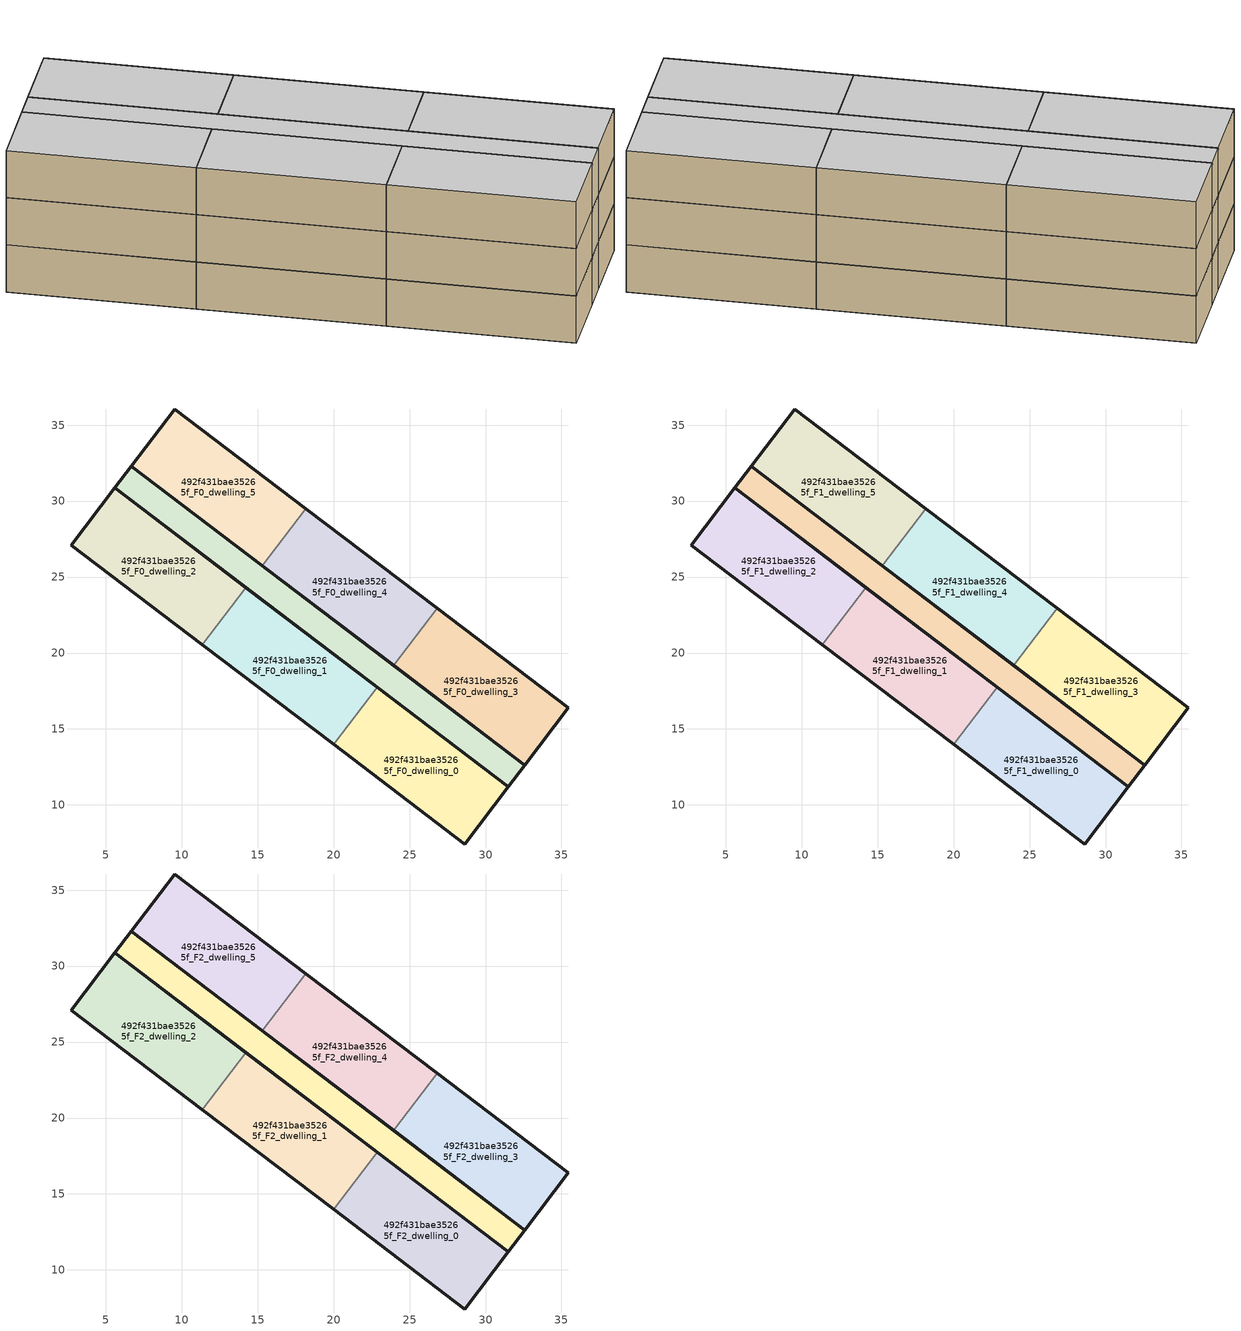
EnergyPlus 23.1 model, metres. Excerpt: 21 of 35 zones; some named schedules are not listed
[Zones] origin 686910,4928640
492f431bae35265f_F0_dwelling_0
 floor ground (EU_floor_Construction): 28.65,7.43 31.51,11.19 22.87,17.75 20.01,13.98 z0
 wall outside (EU_wall_Construction): 22.87,17.75 31.51,11.19 28.65,7.43 20.01,13.98 z0:3
 wall to 492f431bae35265f_F0_dwelling_1 (EU_wall_Construction): 20.01,13.98 22.87,17.75 z0:3
492f431bae35265f_F0_dwelling_1
 floor ground (EU_floor_Construction): 20.01,13.98 22.87,17.75 14.22,24.3 11.37,20.54 z0
 wall outside (EU_wall_Construction): 14.22,24.3 22.87,17.75 / 20.01,13.98 11.37,20.54 z0:3
 wall to 492f431bae35265f_F0_dwelling_2 (EU_wall_Construction): 11.37,20.54 14.22,24.3 z0:3
492f431bae35265f_F0_dwelling_2
 floor ground (EU_floor_Construction): 11.37,20.54 14.22,24.3 5.58,30.86 2.73,27.1 z0
 wall outside (EU_wall_Construction): 11.37,20.54 2.73,27.1 5.58,30.86 14.22,24.3 z0:3
492f431bae35265f_F0_dwelling_3
 floor ground (EU_floor_Construction): 32.59,12.63 35.45,16.39 26.81,22.95 23.95,19.18 z0
 wall outside (EU_wall_Construction): 26.81,22.95 35.45,16.39 32.59,12.63 23.95,19.18 z0:3
 wall to 492f431bae35265f_F0_dwelling_4 (EU_wall_Construction): 23.95,19.18 26.81,22.95 z0:3
492f431bae35265f_F0_dwelling_4
 floor ground (EU_floor_Construction): 23.95,19.18 26.81,22.95 18.17,29.5 15.31,25.74 z0
 wall outside (EU_wall_Construction): 23.95,19.18 15.31,25.74 / 18.17,29.5 26.81,22.95 z0:3
 wall to 492f431bae35265f_F0_dwelling_5 (EU_wall_Construction): 15.31,25.74 18.17,29.5 z0:3
492f431bae35265f_F0_dwelling_5
 floor ground (EU_floor_Construction): 15.31,25.74 18.17,29.5 9.53,36.06 6.67,32.3 z0
 wall outside (EU_wall_Construction): 15.31,25.74 6.67,32.3 9.53,36.06 18.17,29.5 z0:3
492f431bae35265f_F0_circulation
 floor ground (EU_floor_Construction): 31.51,11.19 32.6,12.63 6.67,32.3 5.58,30.86 z0
 wall outside (EU_wall_Construction): 32.6,12.63 31.51,11.19 5.58,30.86 6.67,32.3 32.6,12.63 z0:3
492f431bae35265f_F1_dwelling_0
 floor to 492f431bae35265f_F0_dwelling_0 (EU_floor_Construction): 28.65,7.43 31.51,11.19 22.87,17.75 20.01,13.98 z3
 wall outside (EU_wall_Construction): 22.87,17.75 31.51,11.19 28.65,7.43 20.01,13.98 z3:6
 wall to 492f431bae35265f_F1_dwelling_1 (EU_wall_Construction): 20.01,13.98 22.87,17.75 z3:6
492f431bae35265f_F1_dwelling_1
 floor to 492f431bae35265f_F0_dwelling_1 (EU_floor_Construction): 20.01,13.98 22.87,17.75 14.22,24.3 11.37,20.54 z3
 wall outside (EU_wall_Construction): 14.22,24.3 22.87,17.75 / 20.01,13.98 11.37,20.54 z3:6
 wall to 492f431bae35265f_F1_dwelling_2 (EU_wall_Construction): 11.37,20.54 14.22,24.3 z3:6
492f431bae35265f_F1_dwelling_2
 floor to 492f431bae35265f_F0_dwelling_2 (EU_floor_Construction): 11.37,20.54 14.22,24.3 5.58,30.86 2.73,27.1 z3
 wall outside (EU_wall_Construction): 11.37,20.54 2.73,27.1 5.58,30.86 14.22,24.3 z3:6
492f431bae35265f_F1_dwelling_3
 floor to 492f431bae35265f_F0_dwelling_3 (EU_floor_Construction): 32.59,12.63 35.45,16.39 26.81,22.95 23.95,19.18 z3
 wall outside (EU_wall_Construction): 26.81,22.95 35.45,16.39 32.59,12.63 23.95,19.18 z3:6
 wall to 492f431bae35265f_F1_dwelling_4 (EU_wall_Construction): 23.95,19.18 26.81,22.95 z3:6
492f431bae35265f_F1_dwelling_4
 floor to 492f431bae35265f_F0_dwelling_4 (EU_floor_Construction): 23.95,19.18 26.81,22.95 18.17,29.5 15.31,25.74 z3
 wall outside (EU_wall_Construction): 23.95,19.18 15.31,25.74 / 18.17,29.5 26.81,22.95 z3:6
 wall to 492f431bae35265f_F1_dwelling_5 (EU_wall_Construction): 15.31,25.74 18.17,29.5 z3:6
492f431bae35265f_F1_dwelling_5
 floor to 492f431bae35265f_F0_dwelling_5 (EU_floor_Construction): 15.31,25.74 18.17,29.5 9.53,36.06 6.67,32.3 z3
 wall outside (EU_wall_Construction): 15.31,25.74 6.67,32.3 9.53,36.06 18.17,29.5 z3:6
492f431bae35265f_F1_circulation
 floor to 492f431bae35265f_F0_circulation (EU_floor_Construction): 31.51,11.19 32.6,12.63 6.67,32.3 5.58,30.86 z3
 wall outside (EU_wall_Construction): 32.6,12.63 31.51,11.19 5.58,30.86 6.67,32.3 32.6,12.63 z3:6
492f431bae35265f_F2_dwelling_0
 floor to 492f431bae35265f_F1_dwelling_0 (EU_floor_Construction): 28.65,7.43 31.51,11.19 22.87,17.75 20.01,13.98 z6
 wall outside (EU_wall_Construction): 22.87,17.75 31.51,11.19 28.65,7.43 20.01,13.98 z6:9
 wall to 492f431bae35265f_F2_dwelling_1 (EU_wall_Construction): 20.01,13.98 22.87,17.75 z6:9
 ceiling to 492f431bae35265f_F3_dwelling_0 (EU_floor_Construction): 31.51,11.19 28.65,7.43 20.01,13.98 22.87,17.75 z9
492f431bae35265f_F2_dwelling_1
 floor to 492f431bae35265f_F1_dwelling_1 (EU_floor_Construction): 20.01,13.98 22.87,17.75 14.22,24.3 11.37,20.54 z6
 wall outside (EU_wall_Construction): 14.22,24.3 22.87,17.75 / 20.01,13.98 11.37,20.54 z6:9
 wall to 492f431bae35265f_F2_dwelling_2 (EU_wall_Construction): 11.37,20.54 14.22,24.3 z6:9
 ceiling to 492f431bae35265f_F3_dwelling_1 (EU_floor_Construction): 22.87,17.75 20.01,13.98 11.37,20.54 14.22,24.3 z9
492f431bae35265f_F2_dwelling_2
 floor to 492f431bae35265f_F1_dwelling_2 (EU_floor_Construction): 11.37,20.54 14.22,24.3 5.58,30.86 2.73,27.1 z6
 wall outside (EU_wall_Construction): 11.37,20.54 2.73,27.1 5.58,30.86 14.22,24.3 z6:9
 ceiling to 492f431bae35265f_F3_dwelling_2 (EU_floor_Construction): 14.22,24.3 11.37,20.54 2.73,27.1 5.58,30.86 z9
492f431bae35265f_F2_dwelling_3
 floor to 492f431bae35265f_F1_dwelling_3 (EU_floor_Construction): 32.59,12.63 35.45,16.39 26.81,22.95 23.95,19.18 z6
 wall outside (EU_wall_Construction): 26.81,22.95 35.45,16.39 32.59,12.63 23.95,19.18 z6:9
 wall to 492f431bae35265f_F2_dwelling_4 (EU_wall_Construction): 23.95,19.18 26.81,22.95 z6:9
 ceiling to 492f431bae35265f_F3_dwelling_3 (EU_floor_Construction): 35.45,16.39 32.59,12.63 23.95,19.18 26.81,22.95 z9
492f431bae35265f_F2_dwelling_4
 floor to 492f431bae35265f_F1_dwelling_4 (EU_floor_Construction): 23.95,19.18 26.81,22.95 18.17,29.5 15.31,25.74 z6
 wall outside (EU_wall_Construction): 23.95,19.18 15.31,25.74 / 18.17,29.5 26.81,22.95 z6:9
 wall to 492f431bae35265f_F2_dwelling_5 (EU_wall_Construction): 15.31,25.74 18.17,29.5 z6:9
 ceiling to 492f431bae35265f_F3_dwelling_4 (EU_floor_Construction): 26.81,22.95 23.95,19.18 15.31,25.74 18.17,29.5 z9
492f431bae35265f_F2_dwelling_5
 floor to 492f431bae35265f_F1_dwelling_5 (EU_floor_Construction): 15.31,25.74 18.17,29.5 9.53,36.06 6.67,32.3 z6
 wall outside (EU_wall_Construction): 15.31,25.74 6.67,32.3 9.53,36.06 18.17,29.5 z6:9
 ceiling to 492f431bae35265f_F3_dwelling_5 (EU_floor_Construction): 18.17,29.5 15.31,25.74 6.67,32.3 9.53,36.06 z9
492f431bae35265f_F2_circulation
 floor to 492f431bae35265f_F1_circulation (EU_floor_Construction): 31.51,11.19 32.6,12.63 6.67,32.3 5.58,30.86 z6
 wall outside (EU_wall_Construction): 32.6,12.63 31.51,11.19 5.58,30.86 6.67,32.3 32.6,12.63 z6:9
 ceiling to 492f431bae35265f_F3_circulation (EU_floor_Construction): 32.6,12.63 31.51,11.19 5.58,30.86 6.67,32.3 z9
[Building]
EU S2 Campaign: North Axis=0; Terrain=City; Solar Distribution=FullExterior
[Site:Location]
Bologna: Latitude=44.5; Longitude=11.25; Time Zone=1; Elevation=37
[SizingPeriod:WeatherFileDays]
AnnualSizingPeriod: Begin Month=1; Begin Day of Month=1; End Month=12; End Day of Month=31; Day of Week for Start Day=Monday; Use Weather File Daylight Saving Period=No; Use Weather File Rain and Snow Indicators=No
[MATERIAL]
EU_InternalMass_Material: Roughness=MediumRough; Thickness=0.1; Conductivity=1; Density=1800; Specific Heat=900; Thermal Absorptance=0.9; Solar Absorptance=0.7; Visible Absorptance=0.7
[MATERIAL:NOMASS] Roughness=MediumRough; Thermal Absorptance=0.9; Solar Absorptance=0.7; Visible Absorptance=0.7
Name | Thermal Resistance
EU_wall_NoMass | 0.779417
EU_floor_NoMass | 0.588222
[CONSTRUCTION]
EU_wall_Construction: EU_wall_NoMass
EU_floor_Construction: EU_floor_NoMass
EU_InternalMass_Construction: EU_InternalMass_Material
[ZONE] Type=1; Multiplier=1; Ceiling Height=autocalculate; Floor Area=autocalculate; Part of Total Floor Area=Yes
Name | Volume
492f431bae35265f_F0_dwelling_0; 492f431bae35265f_F1_dwelling_0; 492f431bae35265f_F2_dwelling_0; 492f431bae35265f_F0_dwelling_1; 492f431bae35265f_F1_dwelling_1; 492f431bae35265f_F2_dwelling_1; 492f431bae35265f_F0_dwelling_4; 492f431bae35265f_F1_dwelling_4; 492f431bae35265f_F2_dwelling_4; 492f431bae35265f_F0_dwelling_5; 492f431bae35265f_F1_dwelling_5; 492f431bae35265f_F2_dwelling_5 | 153.792
492f431bae35265f_F0_dwelling_2; 492f431bae35265f_F1_dwelling_2; 492f431bae35265f_F2_dwelling_2; 492f431bae35265f_F0_dwelling_3; 492f431bae35265f_F1_dwelling_3; 492f431bae35265f_F2_dwelling_3 | 153.809
492f431bae35265f_F0_circulation; 492f431bae35265f_F1_circulation; 492f431bae35265f_F2_circulation | 175.726
[INTERNALMASS] Construction=EU_InternalMass_Construction; Surface Area=51.2715
Name | Zone or ZoneList
492f431bae35265f_F0_dwelling_0_EU_InternalMass | 492f431bae35265f_F0_dwelling_0
492f431bae35265f_F0_dwelling_1_EU_InternalMass | 492f431bae35265f_F0_dwelling_1
492f431bae35265f_F0_dwelling_2_EU_InternalMass | 492f431bae35265f_F0_dwelling_2
492f431bae35265f_F0_dwelling_3_EU_InternalMass | 492f431bae35265f_F0_dwelling_3
492f431bae35265f_F0_dwelling_4_EU_InternalMass | 492f431bae35265f_F0_dwelling_4
492f431bae35265f_F0_dwelling_5_EU_InternalMass | 492f431bae35265f_F0_dwelling_5
492f431bae35265f_F1_dwelling_0_EU_InternalMass | 492f431bae35265f_F1_dwelling_0
492f431bae35265f_F1_dwelling_1_EU_InternalMass | 492f431bae35265f_F1_dwelling_1
492f431bae35265f_F1_dwelling_2_EU_InternalMass | 492f431bae35265f_F1_dwelling_2
492f431bae35265f_F1_dwelling_3_EU_InternalMass | 492f431bae35265f_F1_dwelling_3
492f431bae35265f_F1_dwelling_4_EU_InternalMass | 492f431bae35265f_F1_dwelling_4
492f431bae35265f_F1_dwelling_5_EU_InternalMass | 492f431bae35265f_F1_dwelling_5
492f431bae35265f_F2_dwelling_0_EU_InternalMass | 492f431bae35265f_F2_dwelling_0
492f431bae35265f_F2_dwelling_1_EU_InternalMass | 492f431bae35265f_F2_dwelling_1
492f431bae35265f_F2_dwelling_2_EU_InternalMass | 492f431bae35265f_F2_dwelling_2
492f431bae35265f_F2_dwelling_3_EU_InternalMass | 492f431bae35265f_F2_dwelling_3
492f431bae35265f_F2_dwelling_4_EU_InternalMass | 492f431bae35265f_F2_dwelling_4
492f431bae35265f_F2_dwelling_5_EU_InternalMass | 492f431bae35265f_F2_dwelling_5
[OTHEREQUIPMENT] Fuel Type=Electricity; Design Level Calculation Method=Watts/Area; Power per Zone Floor Area=1; Fraction Latent=0; Fraction Radiant=0; Fraction Lost=0; Carbon Dioxide Generation Rate=0; EndUse Subcategory=EU_Step8_InternalGains
Name | Zone or ZoneList or Space or SpaceList | Schedule
EU_Step8_InternalGain_492f431bae35265f_F0_dwelling_0_f000 | 492f431bae35265f_F0_dwelling_0 | EU_Step8_GainSchedule_492f431bae35265f_F0_dwelling_0_f000
EU_Step8_InternalGain_492f431bae35265f_F0_dwelling_1_f000 | 492f431bae35265f_F0_dwelling_1 | EU_Step8_GainSchedule_492f431bae35265f_F0_dwelling_1_f000
EU_Step8_InternalGain_492f431bae35265f_F0_dwelling_2_f000 | 492f431bae35265f_F0_dwelling_2 | EU_Step8_GainSchedule_492f431bae35265f_F0_dwelling_2_f000
EU_Step8_InternalGain_492f431bae35265f_F0_dwelling_3_f000 | 492f431bae35265f_F0_dwelling_3 | EU_Step8_GainSchedule_492f431bae35265f_F0_dwelling_3_f000
EU_Step8_InternalGain_492f431bae35265f_F0_dwelling_4_f000 | 492f431bae35265f_F0_dwelling_4 | EU_Step8_GainSchedule_492f431bae35265f_F0_dwelling_4_f000
EU_Step8_InternalGain_492f431bae35265f_F0_dwelling_5_f000 | 492f431bae35265f_F0_dwelling_5 | EU_Step8_GainSchedule_492f431bae35265f_F0_dwelling_5_f000
EU_Step8_InternalGain_492f431bae35265f_F1_dwelling_0_f000 | 492f431bae35265f_F1_dwelling_0 | EU_Step8_GainSchedule_492f431bae35265f_F1_dwelling_0_f000
EU_Step8_InternalGain_492f431bae35265f_F1_dwelling_1_f000 | 492f431bae35265f_F1_dwelling_1 | EU_Step8_GainSchedule_492f431bae35265f_F1_dwelling_1_f000
EU_Step8_InternalGain_492f431bae35265f_F1_dwelling_2_f000 | 492f431bae35265f_F1_dwelling_2 | EU_Step8_GainSchedule_492f431bae35265f_F1_dwelling_2_f000
EU_Step8_InternalGain_492f431bae35265f_F1_dwelling_3_f000 | 492f431bae35265f_F1_dwelling_3 | EU_Step8_GainSchedule_492f431bae35265f_F1_dwelling_3_f000
EU_Step8_InternalGain_492f431bae35265f_F1_dwelling_4_f000 | 492f431bae35265f_F1_dwelling_4 | EU_Step8_GainSchedule_492f431bae35265f_F1_dwelling_4_f000
EU_Step8_InternalGain_492f431bae35265f_F1_dwelling_5_f000 | 492f431bae35265f_F1_dwelling_5 | EU_Step8_GainSchedule_492f431bae35265f_F1_dwelling_5_f000
EU_Step8_InternalGain_492f431bae35265f_F2_dwelling_0_f000 | 492f431bae35265f_F2_dwelling_0 | EU_Step8_GainSchedule_492f431bae35265f_F2_dwelling_0_f000
EU_Step8_InternalGain_492f431bae35265f_F2_dwelling_1_f000 | 492f431bae35265f_F2_dwelling_1 | EU_Step8_GainSchedule_492f431bae35265f_F2_dwelling_1_f000
EU_Step8_InternalGain_492f431bae35265f_F2_dwelling_2_f000 | 492f431bae35265f_F2_dwelling_2 | EU_Step8_GainSchedule_492f431bae35265f_F2_dwelling_2_f000
EU_Step8_InternalGain_492f431bae35265f_F2_dwelling_3_f000 | 492f431bae35265f_F2_dwelling_3 | EU_Step8_GainSchedule_492f431bae35265f_F2_dwelling_3_f000
EU_Step8_InternalGain_492f431bae35265f_F2_dwelling_4_f000 | 492f431bae35265f_F2_dwelling_4 | EU_Step8_GainSchedule_492f431bae35265f_F2_dwelling_4_f000
EU_Step8_InternalGain_492f431bae35265f_F2_dwelling_5_f000 | 492f431bae35265f_F2_dwelling_5 | EU_Step8_GainSchedule_492f431bae35265f_F2_dwelling_5_f000
[ZONEINFILTRATION:DESIGNFLOWRATE] Schedule=EU_AlwaysOn; Design Flow Rate Calculation Method=Flow/Area; Flow Rate per Floor Area=0.0005; Constant Term Coefficient=1; Temperature Term Coefficient=0; Velocity Term Coefficient=0; Velocity Squared Term Coefficient=0
Name | Zone or ZoneList or Space or SpaceList
EU_Circulation_Infiltration_492f431bae35265f_F0_circulation | 492f431bae35265f_F0_circulation
EU_Circulation_Infiltration_492f431bae35265f_F1_circulation | 492f431bae35265f_F1_circulation
EU_Circulation_Infiltration_492f431bae35265f_F2_circulation | 492f431bae35265f_F2_circulation
[ZONEVENTILATION:DESIGNFLOWRATE] Schedule=EU_AlwaysOn; Design Flow Rate Calculation Method=AirChanges/Hour; Air Changes per Hour=0.712058; Ventilation Type=Natural; Fan Pressure Rise=0; Fan Total Efficiency=1; Constant Term Coefficient=1; Temperature Term Coefficient=0; Velocity Term Coefficient=0; Velocity Squared Term Coefficient=0; Minimum Indoor Temperature=-100; Maximum Indoor Temperature=100; Delta Temperature=-100; Minimum Outdoor Temperature=-100; Maximum Outdoor Temperature=100; Maximum Wind Speed=40
Name | Zone or ZoneList or Space or SpaceList
EU_ConstantAir_492f431bae35265f_F0_dwelling_0 | 492f431bae35265f_F0_dwelling_0
EU_ConstantAir_492f431bae35265f_F0_dwelling_1 | 492f431bae35265f_F0_dwelling_1
EU_ConstantAir_492f431bae35265f_F0_dwelling_2 | 492f431bae35265f_F0_dwelling_2
EU_ConstantAir_492f431bae35265f_F0_dwelling_3 | 492f431bae35265f_F0_dwelling_3
EU_ConstantAir_492f431bae35265f_F0_dwelling_4 | 492f431bae35265f_F0_dwelling_4
EU_ConstantAir_492f431bae35265f_F0_dwelling_5 | 492f431bae35265f_F0_dwelling_5
EU_ConstantAir_492f431bae35265f_F1_dwelling_0 | 492f431bae35265f_F1_dwelling_0
EU_ConstantAir_492f431bae35265f_F1_dwelling_1 | 492f431bae35265f_F1_dwelling_1
EU_ConstantAir_492f431bae35265f_F1_dwelling_2 | 492f431bae35265f_F1_dwelling_2
EU_ConstantAir_492f431bae35265f_F1_dwelling_3 | 492f431bae35265f_F1_dwelling_3
EU_ConstantAir_492f431bae35265f_F1_dwelling_4 | 492f431bae35265f_F1_dwelling_4
EU_ConstantAir_492f431bae35265f_F1_dwelling_5 | 492f431bae35265f_F1_dwelling_5
EU_ConstantAir_492f431bae35265f_F2_dwelling_0 | 492f431bae35265f_F2_dwelling_0
EU_ConstantAir_492f431bae35265f_F2_dwelling_1 | 492f431bae35265f_F2_dwelling_1
EU_ConstantAir_492f431bae35265f_F2_dwelling_2 | 492f431bae35265f_F2_dwelling_2
EU_ConstantAir_492f431bae35265f_F2_dwelling_3 | 492f431bae35265f_F2_dwelling_3
EU_ConstantAir_492f431bae35265f_F2_dwelling_4 | 492f431bae35265f_F2_dwelling_4
EU_ConstantAir_492f431bae35265f_F2_dwelling_5 | 492f431bae35265f_F2_dwelling_5
[HVACTEMPLATE:THERMOSTAT] Constant Heating Setpoint=20; Constant Cooling Setpoint=50
EU_HeatOnly_492f431bae35265f_F0_dwelling_0; EU_HeatOnly_492f431bae35265f_F0_dwelling_1; EU_HeatOnly_492f431bae35265f_F0_dwelling_2; EU_HeatOnly_492f431bae35265f_F0_dwelling_3; EU_HeatOnly_492f431bae35265f_F0_dwelling_4; EU_HeatOnly_492f431bae35265f_F0_dwelling_5; EU_HeatOnly_492f431bae35265f_F1_dwelling_0; EU_HeatOnly_492f431bae35265f_F1_dwelling_1; EU_HeatOnly_492f431bae35265f_F1_dwelling_2; EU_HeatOnly_492f431bae35265f_F1_dwelling_3; EU_HeatOnly_492f431bae35265f_F1_dwelling_4; EU_HeatOnly_492f431bae35265f_F1_dwelling_5; EU_HeatOnly_492f431bae35265f_F2_dwelling_0; EU_HeatOnly_492f431bae35265f_F2_dwelling_1; EU_HeatOnly_492f431bae35265f_F2_dwelling_2; EU_HeatOnly_492f431bae35265f_F2_dwelling_3; EU_HeatOnly_492f431bae35265f_F2_dwelling_4; EU_HeatOnly_492f431bae35265f_F2_dwelling_5; EU_HeatOnly_492f431bae35265f_F3_dwelling_0; EU_HeatOnly_492f431bae35265f_F3_dwelling_1; EU_HeatOnly_492f431bae35265f_F3_dwelling_2; EU_HeatOnly_492f431bae35265f_F3_dwelling_3; EU_HeatOnly_492f431bae35265f_F3_dwelling_4; EU_HeatOnly_492f431bae35265f_F3_dwelling_5; EU_HeatOnly_492f431bae35265f_F4_dwelling_0; EU_HeatOnly_492f431bae35265f_F4_dwelling_1; EU_HeatOnly_492f431bae35265f_F4_dwelling_2; EU_HeatOnly_492f431bae35265f_F4_dwelling_3; EU_HeatOnly_492f431bae35265f_F4_dwelling_4; EU_HeatOnly_492f431bae35265f_F4_dwelling_5
